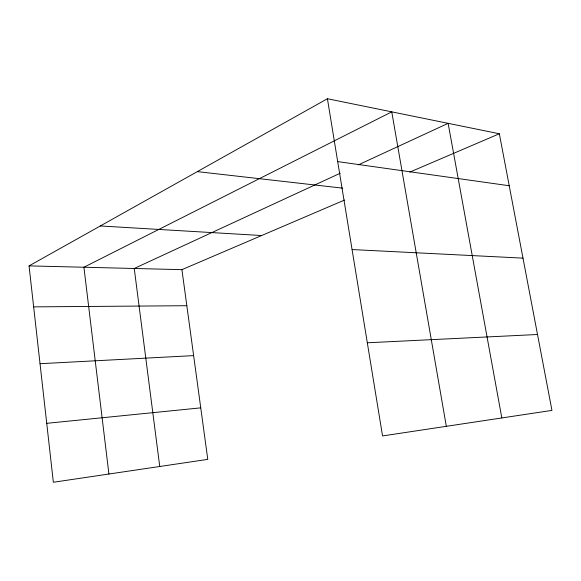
<?xml version="1.0" encoding="UTF-8"?>
<svg xmlns="http://www.w3.org/2000/svg" width="581" height="581" viewBox="0 0 581 581"><rect width="100%" height="100%" fill="white"/><g stroke="black" fill="none" stroke-linecap="round" stroke-linejoin="round"><path stroke-width="0.87" d="M344.511 200.053L181.918 269.657L207.773 459.375L53.35 482.259L29.05 265.887L327.415 98.741L499.34 133.768L551.95 410.389L382.552 435.939L327.415 98.741M340.27 173.211L134.24 268.48L159.746 466.492M358.339 164.859L448.133 123.339L501.824 417.95M409.794 172.107L499.34 133.768M46.734 423.324L200.75 407.855M40.038 363.706L193.633 355.616M367.323 342.783L537.519 334.496M33.654 306.87L186.835 305.708M29.05 265.887L181.918 269.657M352.079 249.554L522.994 258.138M100.317 225.965L261.624 235.537M197.329 171.62L342.703 188.157M337.699 161.605L509.225 185.738M446.324 426.316L391.761 111.85L83.911 267.238L108.916 474.023"/></g></svg>
